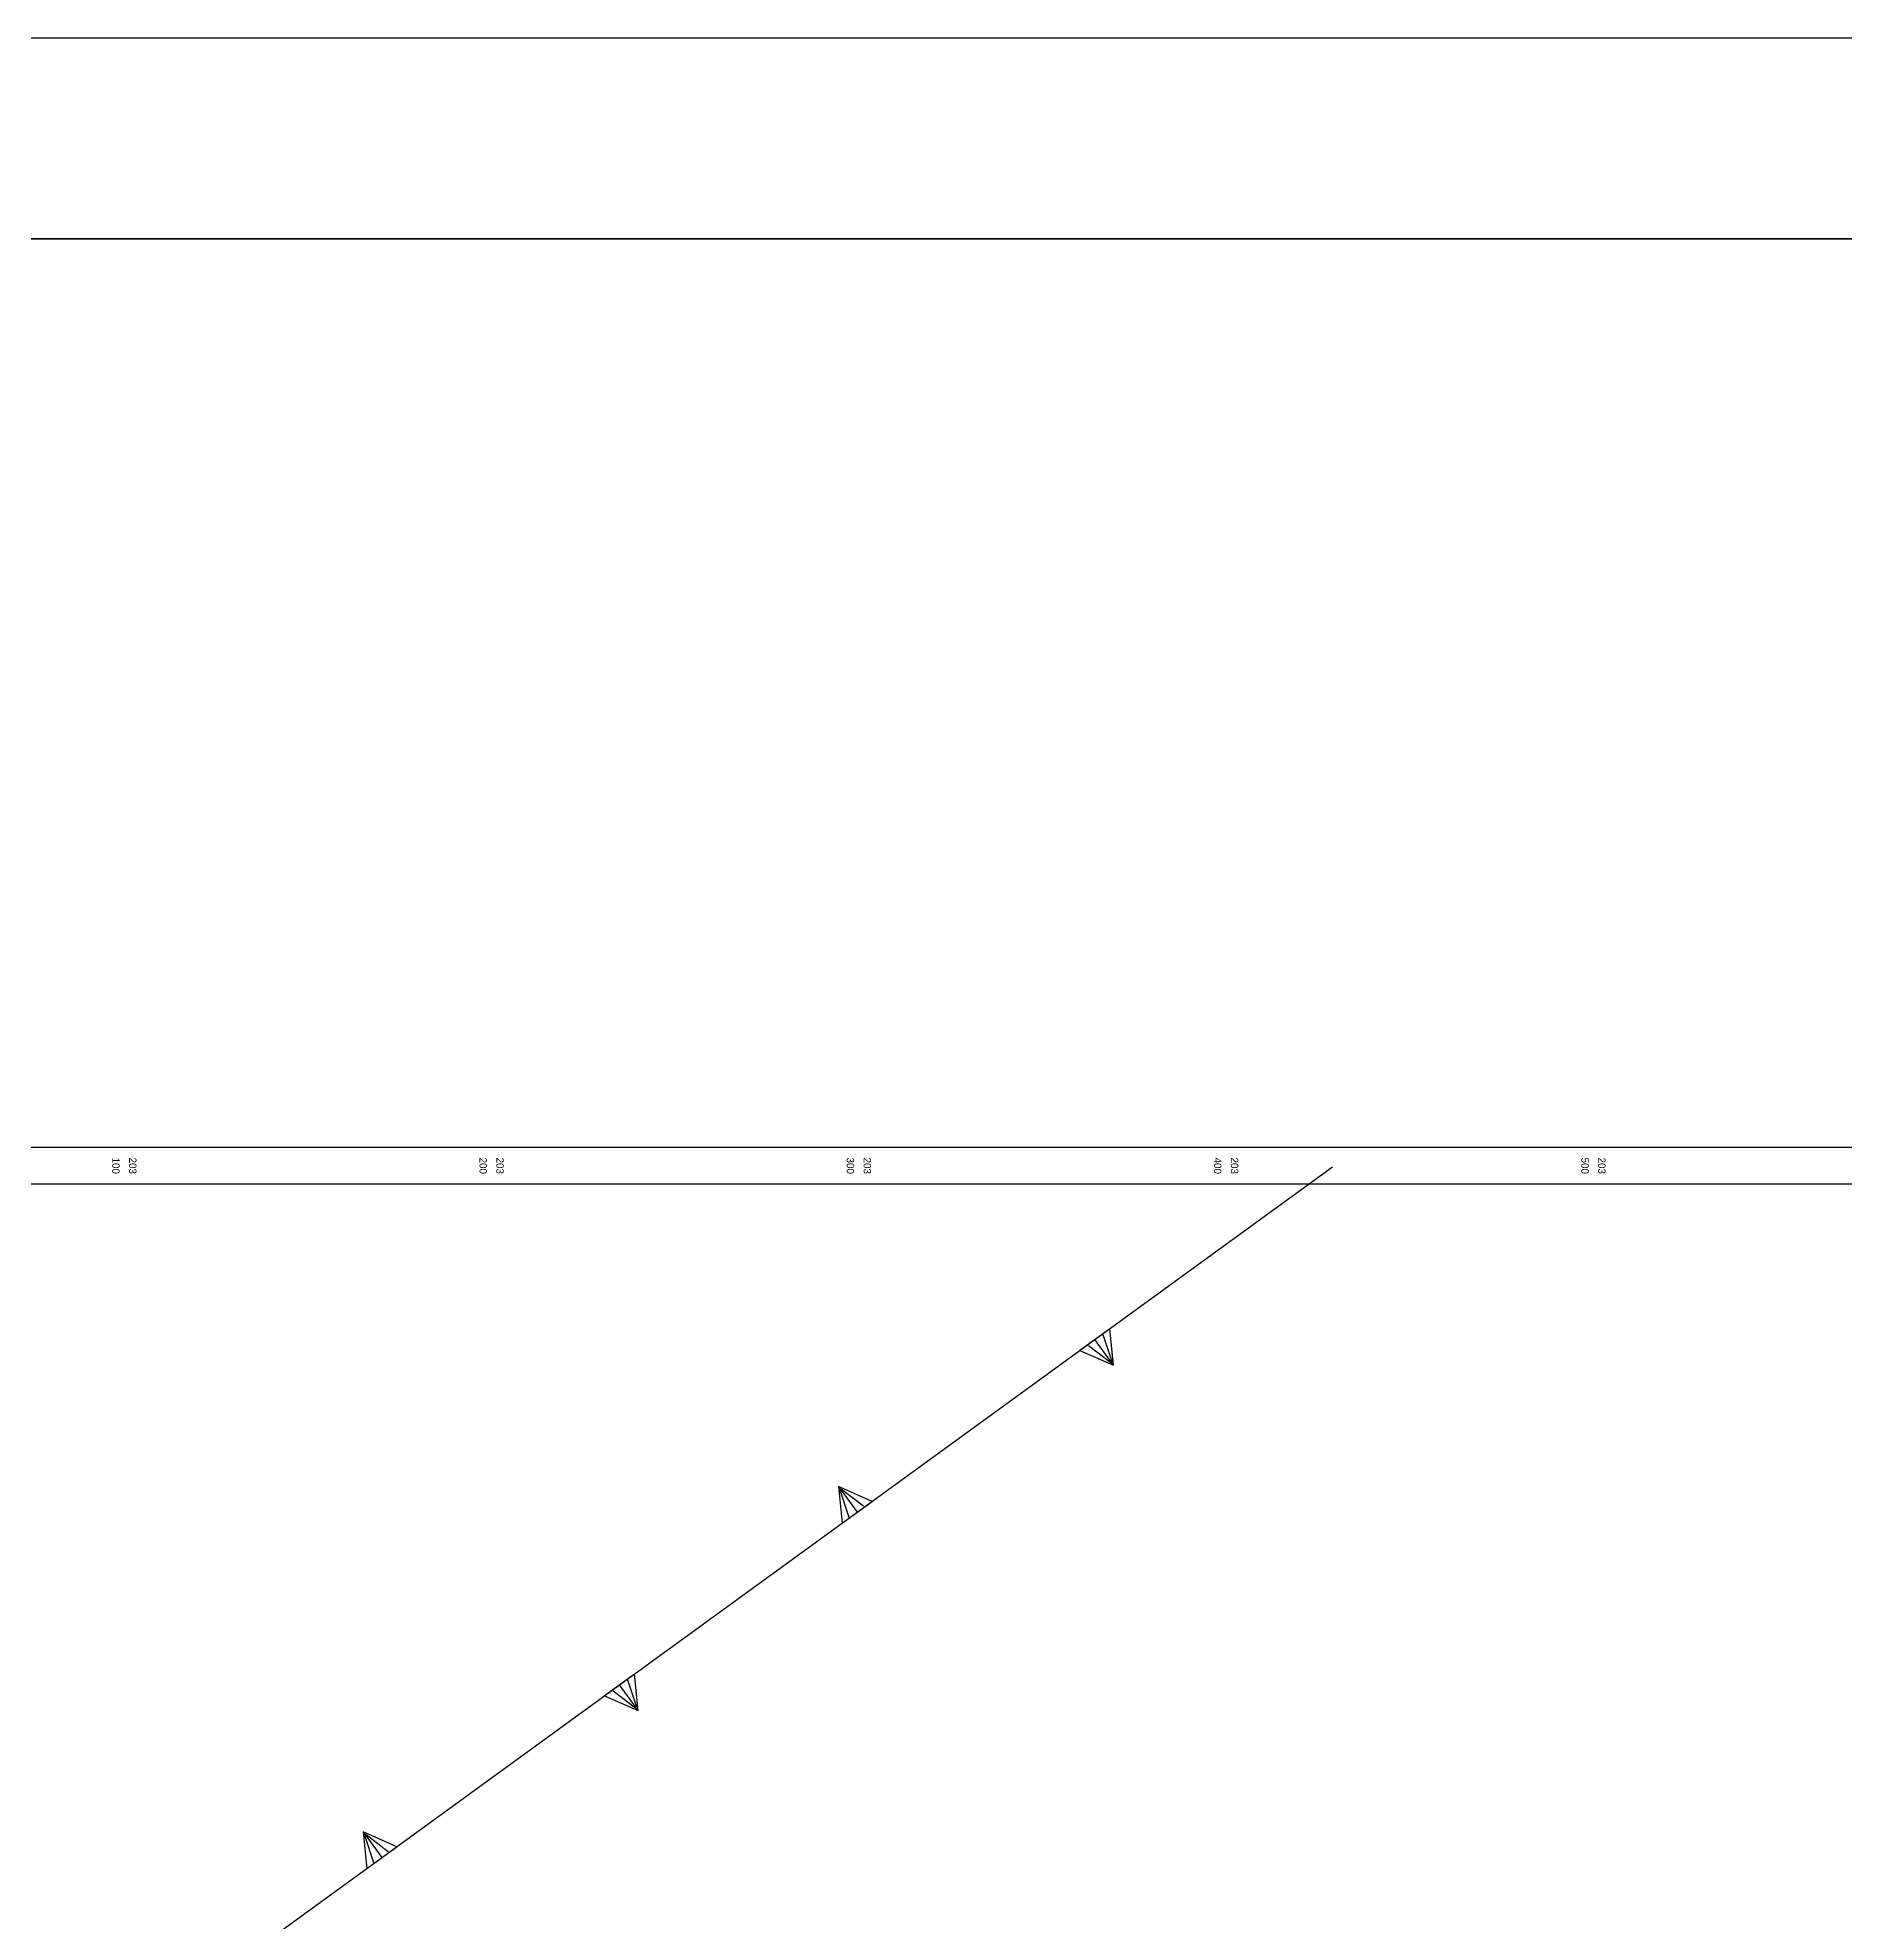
# Model space of a CAD drawing. Header units: metres. Extents: x 196582 to 208442, y 561446 to 572119.
# Drawn here: x 203077 to 203569, y 565585 to 566098 of the extents above; entities that cross this region are included whole.
import ezdxf
from ezdxf.enums import TextEntityAlignment as Align

# ---------------------------------------------------------------- set-up
doc = ezdxf.new("R2010")
doc.units = ezdxf.units.M
doc.header["$MEASUREMENT"] = 0
for name, color, linetype in [('C1600', 6, 'Continuous'), ('C1602', 130, 'Continuous'), ('C1650PLT', 7, 'Continuous'), ('FRAMEM_BORDER', 251, 'Continuous'), ('FRAMEM_NAME', 251, 'Continuous'), ('M1200', 7, 'Continuous'), ('M1202', 7, 'Continuous'), ('M1300', 7, 'Continuous')]:
    doc.layers.add(name, color=color, linetype=linetype)
doc.styles.add('FRAMEM_1', font='txt', dxfattribs={"width": 0.8})
doc.styles.add('TRHEBTXT', font='simpheb')
picture_1 = doc.add_image_def('image1.ecw', size_in_pixel=(118525, 46520))

# ---------------------------------------------------------------- blocks, each defined once
blk = doc.blocks.new('FRAMEM_BORDER')
at = {"layer": 'FRAMEM_BORDER'}
blk.add_lwpolyline([(0, 0), (0, 1), (1, 1), (1, 0)], close=True, dxfattribs=at)
at = {"layer": 'FRAMEM_NAME', "style": 'FRAMEM_1', "width": 0.8}
blk.add_attdef('NUMBER', text='', height=0.2, dxfattribs=at).set_placement((0.5, 0.5), align=Align.MIDDLE)
blk = doc.blocks.new('GUSHMARK')
for p, q in [((-0.025, 0.772), (-0.262, 0.028)), ((0, 0.867), (0, 0)), ((0.023, 0.765), (0.24, 0.036))]:
    blk.add_line(p, q)
at = {"layer": 'C1650PLT'}
blk.add_lwpolyline([(0.501, 0), (0, 0.867), (-0.501, 0)], close=True, dxfattribs=at)
blk = doc.blocks.new('ANOT101')
blk.add_blockref('GUSHMARK', (0, 0))

msp = doc.modelspace()

# ---------------------------------------------------------------- linework, layer by layer
msp.add_lwpolyline([(196620.73, 561796.72), (204890.8, 561796.72), (204890.8, 566043.58), (196620.73, 566043.58)], close=True)
at = {"layer": 'C1600'}
msp.add_lwpolyline([(204036.53, 564596.77), (203655.03, 564366), (203590.98, 564330.44), (203504.68, 564278.87), (203233.32, 564134.53), (203198.38, 564115.94), (203078.75, 564049.63), (202901.75, 563951.53), (202855.32, 564042.62), (202815.17, 564121.4), (202621.39, 564501.56), (202360.28, 565013.83), (203429.27, 565790.78)], dxfattribs=at)
at = {"layer": 'C1602'}
msp.add_lwpolyline([(204036.53, 564596.77), (203655.03, 564366), (203590.98, 564330.44), (203504.68, 564278.87), (203233.32, 564134.53), (202815.17, 564121.4), (202621.39, 564501.56), (202360.28, 565013.83), (203429.27, 565790.78)], dxfattribs=at)
at = {"layer": 'M1200'}
msp.add_lwpolyline([(196591.8, 563548.29), (204032.4, 563548.29), (204032.4, 565786.08), (196591.8, 565786.08), (196591.8, 563548.29)], close=True, dxfattribs=at)
at = {"layer": 'M1300'}
msp.add_lwpolyline([(196581.8, 563538.29), (204042.4, 563538.29), (204042.4, 565796.08), (196581.8, 565796.08), (196581.8, 563538.29)], close=True, dxfattribs=at)

# ---------------------------------------------------------------- block references
at = {"layer": 'C1600', "xscale": 10, "yscale": 10, "zscale": 10}
for p, rotation in [((203364.55, 565743.75), 216.0100196401296), ((203299.84, 565696.71), 36.01001964012954), ((203235.13, 565649.68), 216.0100196401296), ((203170.41, 565602.64), 36.01001964012954)]:
    msp.add_blockref('ANOT101', p, dxfattribs=dict(at, rotation=rotation))
at = {"layer": 'FRAMEM_BORDER', "xscale": 8270.07354543102, "yscale": 4246.860437281429}
msp.add_blockref('FRAMEM_BORDER', (196620.73, 561796.72), dxfattribs=at)

# ---------------------------------------------------------------- texts
at = {"layer": 'M1202', "style": 'TRHEBTXT'}
for s, p in [('100', (203099, 565791.08)), ('200', (203199, 565791.08)), ('300', (203299, 565791.08)), ('400', (203399, 565791.08)), ('500', (203499, 565791.08))]:
    msp.add_text(s, height=2, rotation=270, dxfattribs=at).set_placement(p, align=Align.TOP_CENTER)
for p in [(203101, 565791.08), (203201, 565791.08), (203301, 565791.08), (203401, 565791.08), (203501, 565791.08)]:
    msp.add_text('203', height=2, rotation=270, dxfattribs=at).set_placement(p, align=Align.BOTTOM_CENTER)

# ---------------------------------------------------------------- pictures from other files: only their frames are drawn
image = msp.add_image(picture_1, insert=(196589.83, 561446.34), size_in_units=(11852.5, 4652))
image.dxf.flags = 7

doc.saveas('drawing.dxf')
